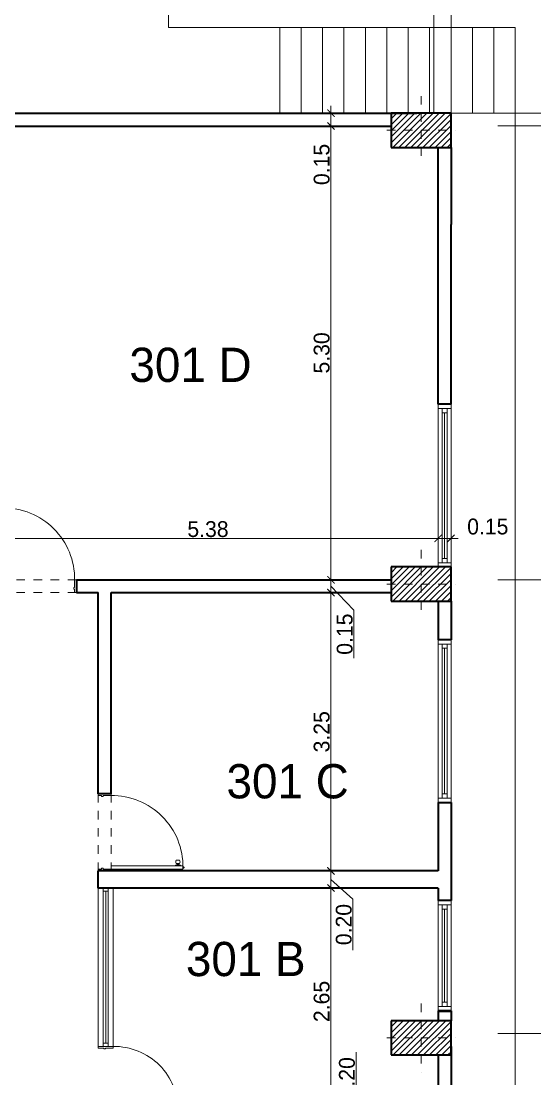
# Model space of a CAD drawing. Header units: millimetres. Extents: x 174 to 282, y -3 to 63.
# Drawn here: x 237.34 to 243.34, y 40.89 to 53.24 of the extents above; entities that cross this region are included whole.
import ezdxf
from ezdxf.enums import TextEntityAlignment as Align

# ---------------------------------------------------------------- set-up
doc = ezdxf.new("R2010")
doc.units = ezdxf.units.MM
doc.header["$LTSCALE"] = 0.005
doc.header["$MEASUREMENT"] = 0
doc.linetypes.add('ACAD_ISO02W100', pattern=[15, 12, -3])
doc.linetypes.add('ACAD_ISO10W100', pattern=[18, 12, -3, 0, -3])
for name, color, linetype, lineweight in [('Aux', 1, 'Continuous', 9), ('columna', 6, 'Continuous', 40), ('cotas', 1, 'Continuous', 15), ('ejes', 1, 'ACAD_ISO10W100', 9), ('EJES-REALES', 11, 'Continuous', 5), ('Hatch', 11, 'Continuous', 9), ('mur', 5, 'Continuous', 50), ('muro', 5, 'Continuous', 40), ('proy', 1, 'ACAD_ISO02W100', 9), ('pu-ven', 2, 'Continuous', 20), ('reforzamiento', 5, 'ACAD_ISO10W100', 40)]:
    doc.layers.add(name, color=color, linetype=linetype, lineweight=lineweight)
doc.layers.add('text', color=1, linetype='Continuous')
doc.styles.get("Standard").update_dxf_attribs({"font": 'ERASMD.TTF', "height": 0.185})
doc.dimstyles.get("Standard").update_dxf_attribs({"dimtxt": 0.15, "dimasz": 0.085, "dimexe": 0.07, "dimexo": 0.4, "dimgap": 0.015, "dimtad": 1, "dimzin": 1, "dimdsep": 46, "dimtxsty": 'Standard', "dimblk": 'ARCHTICK', "dimcen": 0, "dimclrd": 256, "dimclre": 256, "dimclrt": 2, "dimadec": 0, "dimazin": 0, "dimtfac": 1, "dimtix": 1, "dimtmove": 0, "dimatfit": 0, "dimfxl": 1, "dimlwd": -1, "dimlwe": -1, "dimarcsym": 0})

# ---------------------------------------------------------------- blocks, each defined once
blk = doc.blocks.new('pu80-15')
at = {"layer": 'Aux'}
for p, q in [((0.938, 0.045), (0.94, 0.045)), ((0.938, 0.035), (0.948, 0.035))]:
    blk.add_line(p, q, dxfattribs=at)
for points in [[(0.906, 0.065), (0.886, 0.075), (0.866, 0.075), (0.846, 0.065)], [(0.906, 0.06), (0.906, 0.065), (0.846, 0.065), (0.846, 0.06)], [(0.886, 0.075), (0.886, 0.085), (0.866, 0.085), (0.866, 0.075)], [(0.935, 0.025), (0.938, 0.025), (0.938, 0.055), (0.935, 0.055)]]:
    blk.add_lwpolyline(points, dxfattribs=at)
blk.add_lwpolyline([(0.938, 0.035), (0.948, 0.035, 0.457422), (0.94, 0.045), (0.938, 0.045)], format="xyb", dxfattribs=at)
blk.add_circle((0.178, 0.018), 0.0025, dxfattribs=at)
for centre, radius, start, end in [((0.185, 0.05), 0.75, 359.2361, 90.7639), ((0.939, 0.037), 0.00846, 349.499, 87.8206)]:
    blk.add_arc(centre, radius, start, end, dxfattribs=at)
at = {"layer": 'pu-ven'}
for points in [[(0.175, 0.8), (0, 0.8), (0, 0.78), (0.065, 0.78), (0.065, 0.77), (0.085, 0.77), (0.085, 0.78), (0.175, 0.78)], [(0.175, 0), (0, 0), (0, 0.02), (0.09, 0.02), (0.09, 0.03), (0.11, 0.03), (0.11, 0.02), (0.175, 0.02)], [(0.175, 0.02), (0.935, 0.02), (0.935, 0.06), (0.175, 0.06)]]:
    blk.add_lwpolyline(points, close=True, dxfattribs=at)
blk = doc.blocks.new('pu-90-15')
at = {"layer": 'Aux'}
for p, q in [((0.035, 0.992), (0.035, 1.002)), ((0.045, 0.992), (0.045, 0.994))]:
    blk.add_line(p, q, dxfattribs=at)
for points in [[(0.025, 0.99), (0.025, 0.992), (0.055, 0.992), (0.055, 0.99)], [(0.06, 0.961), (0.065, 0.961), (0.065, 0.901), (0.06, 0.901)], [(0.065, 0.961), (0.075, 0.941), (0.075, 0.921), (0.065, 0.901)], [(0.075, 0.941), (0.085, 0.941), (0.085, 0.921), (0.075, 0.921)]]:
    blk.add_lwpolyline(points, dxfattribs=at)
for points in [[(0.035, 0.992), (0.035, 1.002, -0.457422), (0.045, 0.994), (0.045, 0.992)], [(0.085, 0.951), (0.085, 0.911, 0.25), (0.125, 0.911), (0.125, 0.951, 0.25), (0.085, 0.951, 1)]]:
    blk.add_lwpolyline(points, format="xyb", dxfattribs=at)
blk.add_circle((0.017, 0.153), 0.0025, dxfattribs=at)
for centre, radius, start, end in [((0.037, 0.994), 0.00846, 2.1794, 100.501), ((0.05, 0.16), 0.83, 359.2361, 90.7639)]:
    blk.add_arc(centre, radius, start, end, dxfattribs=at)
at = {"layer": 'proy'}
blk.add_line((0, 0), (0.9, 0), dxfattribs=at)
blk.add_lwpolyline([(0.9, 0.15), (0.9, 0), (0, 0), (0, 0.15)], close=True, dxfattribs=at)
at = {"layer": 'pu-ven'}
for points in [[(0.02, 0.15), (0.02, 0.99), (0.06, 0.99), (0.06, 0.15)], [(0, 0.15), (0, 0), (0.02, 0), (0.02, 0.04), (0.03, 0.04), (0.03, 0.06), (0.02, 0.06), (0.02, 0.15)], [(0.9, 0.15), (0.9, 0), (0.88, 0), (0.88, 0.04), (0.87, 0.04), (0.87, 0.06), (0.88, 0.06), (0.88, 0.15)]]:
    blk.add_lwpolyline(points, close=True, dxfattribs=at)
blk = doc.blocks.new('_ArchTick')
at = {"color": 0, "linetype": 'ByBlock', "const_width": 0.15}
blk.add_lwpolyline([(-0.5, -0.5), (0.5, 0.5)], dxfattribs=at)
blk = doc.blocks.new('*D38')
at = {"layer": 'cotas', "transparency": 16777216}
for p, q in [((236.836, 47.204), (242.211, 47.204)), ((242.211, 47.296), (242.211, 47.134)), ((236.836, 47.093), (236.836, 47.134))]:
    blk.add_line(p, q, dxfattribs=at)
at = {"layer": 'Defpoints', "color": 0, "transparency": 16777216}
for p in [(242.211, 47.696), (236.836, 47.493), (242.211, 47.204)]:
    blk.add_point(p, dxfattribs=at)
at = {"layer": 'cotas', "transparency": 16777216, "xscale": 0.085, "yscale": 0.085, "zscale": 0.085, "rotation": 180}
blk.add_blockref('_ArchTick', (236.836, 47.204), dxfattribs=at)
at = {"layer": 'cotas', "transparency": 16777216, "xscale": 0.085, "yscale": 0.085, "zscale": 0.085}
blk.add_blockref('_ArchTick', (242.211, 47.204), dxfattribs=at)
at = {"layer": 'cotas', "color": 2, "transparency": 16777216, "insert": (239.523, 47.311), "char_height": 0.185, "attachment_point": 5}
blk.add_mtext('5.38', dxfattribs=at)
blk = doc.blocks.new('*D39')
at = {"layer": 'cotas', "transparency": 16777216}
for p, q in [((242.211, 47.204), (242.126, 47.204)), ((242.211, 47.296), (242.211, 47.134)), ((242.211, 47.204), (242.361, 47.204)), ((242.361, 47.296), (242.361, 47.134)), ((242.361, 47.204), (242.446, 47.204))]:
    blk.add_line(p, q, dxfattribs=at)
at = {"layer": 'Defpoints', "color": 0, "transparency": 16777216}
for p in [(242.211, 47.696), (242.361, 47.696), (242.361, 47.204)]:
    blk.add_point(p, dxfattribs=at)
at = {"layer": 'cotas', "transparency": 16777216, "xscale": 0.085, "yscale": 0.085, "zscale": 0.085}
blk.add_blockref('_ArchTick', (242.211, 47.204), dxfattribs=at)
at = {"layer": 'cotas', "transparency": 16777216, "xscale": 0.085, "yscale": 0.085, "zscale": 0.085, "rotation": 180}
blk.add_blockref('_ArchTick', (242.361, 47.204), dxfattribs=at)
at = {"layer": 'cotas', "color": 2, "transparency": 16777216, "insert": (242.79, 47.341), "char_height": 0.185, "attachment_point": 5}
blk.add_mtext('0.15', dxfattribs=at)
blk = doc.blocks.new('*D122')
at = {"layer": 'cotas', "transparency": 16777216}
for p, q in [((240.761, 52.17), (241.029, 52.17)), ((240.959, 52.17), (240.959, 52.255)), ((240.959, 52.17), (240.959, 52.02)), ((240.761, 52.02), (241.029, 52.02)), ((240.959, 52.02), (240.959, 51.291))]:
    blk.add_line(p, q, dxfattribs=at)
at = {"layer": 'Defpoints', "color": 0, "transparency": 16777216}
for p in [(240.361, 52.17), (240.361, 52.02), (240.959, 52.02)]:
    blk.add_point(p, dxfattribs=at)
at = {"layer": 'cotas', "transparency": 16777216, "xscale": 0.085, "yscale": 0.085, "zscale": 0.085}
for p, rotation in [((240.959, 52.17), 270), ((240.959, 52.02), 90)]:
    blk.add_blockref('_ArchTick', p, dxfattribs=dict(at, rotation=rotation))
at = {"layer": 'cotas', "color": 2, "transparency": 16777216, "insert": (240.851, 51.571), "char_height": 0.185, "attachment_point": 5, "rotation": 90}
blk.add_mtext('0.15', dxfattribs=at)
blk = doc.blocks.new('*D123')
at = {"layer": 'cotas', "transparency": 16777216}
for p, q in [((240.761, 52.02), (241.029, 52.02)), ((240.959, 52.02), (240.959, 46.72)), ((240.967, 46.72), (241.029, 46.72))]:
    blk.add_line(p, q, dxfattribs=at)
at = {"layer": 'Defpoints', "color": 0, "transparency": 16777216}
for p in [(240.361, 52.02), (240.567, 46.72), (240.959, 46.72)]:
    blk.add_point(p, dxfattribs=at)
at = {"layer": 'cotas', "transparency": 16777216, "xscale": 0.085, "yscale": 0.085, "zscale": 0.085}
for p, rotation in [((240.959, 52.02), 90), ((240.959, 46.72), 270)]:
    blk.add_blockref('_ArchTick', p, dxfattribs=dict(at, rotation=rotation))
at = {"layer": 'cotas', "color": 2, "transparency": 16777216, "insert": (240.851, 49.37), "char_height": 0.185, "attachment_point": 5, "rotation": 90}
blk.add_mtext('5.30', dxfattribs=at)
blk = doc.blocks.new('*D124')
at = {"layer": 'cotas', "transparency": 16777216}
for p, q in [((240.959, 46.72), (240.959, 46.805)), ((240.959, 46.72), (240.959, 46.57)), ((240.959, 46.72), (240.959, 46.57)), ((240.967, 46.72), (241.029, 46.72)), ((240.959, 46.645), (241.227, 46.365)), ((240.959, 46.57), (240.959, 46.485)), ((240.967, 46.57), (241.029, 46.57)), ((241.227, 46.365), (241.227, 45.806))]:
    blk.add_line(p, q, dxfattribs=at)
at = {"layer": 'Defpoints', "color": 0, "transparency": 16777216}
for p in [(240.567, 46.72), (240.567, 46.57), (240.959, 46.57)]:
    blk.add_point(p, dxfattribs=at)
at = {"layer": 'cotas', "transparency": 16777216, "xscale": 0.085, "yscale": 0.085, "zscale": 0.085}
for p, rotation in [((240.959, 46.72), 270), ((240.959, 46.57), 90)]:
    blk.add_blockref('_ArchTick', p, dxfattribs=dict(at, rotation=rotation))
at = {"layer": 'cotas', "color": 2, "transparency": 16777216, "insert": (241.12, 46.085), "char_height": 0.185, "attachment_point": 5, "rotation": 90}
blk.add_mtext('0.15', dxfattribs=at)
blk = doc.blocks.new('*D125')
at = {"layer": 'cotas', "transparency": 16777216}
for p, q in [((240.959, 46.57), (240.959, 43.32)), ((240.967, 46.57), (241.029, 46.57)), ((240.967, 43.32), (241.029, 43.32))]:
    blk.add_line(p, q, dxfattribs=at)
at = {"layer": 'Defpoints', "color": 0, "transparency": 16777216}
for p in [(240.567, 46.57), (240.567, 43.32), (240.959, 43.32)]:
    blk.add_point(p, dxfattribs=at)
at = {"layer": 'cotas', "transparency": 16777216, "xscale": 0.085, "yscale": 0.085, "zscale": 0.085}
for p, rotation in [((240.959, 46.57), 90), ((240.959, 43.32), 270)]:
    blk.add_blockref('_ArchTick', p, dxfattribs=dict(at, rotation=rotation))
at = {"layer": 'cotas', "color": 2, "transparency": 16777216, "insert": (240.851, 44.945), "char_height": 0.185, "attachment_point": 5, "rotation": 90}
blk.add_mtext('3.25', dxfattribs=at)
blk = doc.blocks.new('*D126')
at = {"layer": 'cotas', "transparency": 16777216}
for p, q in [((240.959, 43.32), (240.959, 43.405)), ((240.959, 43.32), (240.959, 43.12)), ((240.959, 43.32), (240.959, 43.12)), ((240.967, 43.32), (241.029, 43.32)), ((240.959, 43.22), (241.216, 42.99)), ((240.959, 43.12), (240.959, 43.035)), ((240.967, 43.12), (241.029, 43.12)), ((241.216, 42.99), (241.216, 42.396))]:
    blk.add_line(p, q, dxfattribs=at)
at = {"layer": 'Defpoints', "color": 0, "transparency": 16777216}
for p in [(240.567, 43.32), (240.567, 43.12), (240.959, 43.12)]:
    blk.add_point(p, dxfattribs=at)
at = {"layer": 'cotas', "transparency": 16777216, "xscale": 0.085, "yscale": 0.085, "zscale": 0.085}
for p, rotation in [((240.959, 43.32), 270), ((240.959, 43.12), 90)]:
    blk.add_blockref('_ArchTick', p, dxfattribs=dict(at, rotation=rotation))
at = {"layer": 'cotas', "color": 2, "transparency": 16777216, "insert": (241.109, 42.693), "char_height": 0.185, "attachment_point": 5, "rotation": 90}
blk.add_mtext('0.20', dxfattribs=at)
blk = doc.blocks.new('*D127')
at = {"layer": 'cotas', "transparency": 16777216}
for p, q in [((240.959, 43.12), (240.959, 40.47)), ((240.967, 43.12), (241.029, 43.12)), ((241.046, 40.47), (241.029, 40.47))]:
    blk.add_line(p, q, dxfattribs=at)
at = {"layer": 'Defpoints', "color": 0, "transparency": 16777216}
for p in [(240.567, 43.12), (240.646, 40.47), (240.959, 40.47)]:
    blk.add_point(p, dxfattribs=at)
at = {"layer": 'cotas', "transparency": 16777216, "xscale": 0.085, "yscale": 0.085, "zscale": 0.085}
for p, rotation in [((240.959, 43.12), 90), ((240.959, 40.47), 270)]:
    blk.add_blockref('_ArchTick', p, dxfattribs=dict(at, rotation=rotation))
at = {"layer": 'cotas', "color": 2, "transparency": 16777216, "insert": (240.851, 41.795), "char_height": 0.185, "attachment_point": 5, "rotation": 90}
blk.add_mtext('2.65', dxfattribs=at)
blk = doc.blocks.new('*D128')
at = {"layer": 'cotas', "transparency": 16777216}
for p, q in [((241.253, 40.607), (241.253, 41.201)), ((240.959, 40.37), (241.253, 40.607)), ((240.959, 40.47), (240.959, 40.555)), ((240.959, 40.47), (240.959, 40.27)), ((240.959, 40.47), (240.959, 40.27)), ((241.046, 40.47), (241.029, 40.47)), ((240.959, 40.27), (240.959, 40.185)), ((241.046, 40.27), (241.029, 40.27))]:
    blk.add_line(p, q, dxfattribs=at)
at = {"layer": 'Defpoints', "color": 0, "transparency": 16777216}
for p in [(240.646, 40.47), (240.646, 40.27), (240.959, 40.27)]:
    blk.add_point(p, dxfattribs=at)
at = {"layer": 'cotas', "transparency": 16777216, "xscale": 0.085, "yscale": 0.085, "zscale": 0.085}
for p, rotation in [((240.959, 40.47), 270), ((240.959, 40.27), 90)]:
    blk.add_blockref('_ArchTick', p, dxfattribs=dict(at, rotation=rotation))
at = {"layer": 'cotas', "color": 2, "transparency": 16777216, "insert": (241.146, 40.904), "char_height": 0.185, "attachment_point": 5, "rotation": 90}
blk.add_mtext('0.20', dxfattribs=at)
blk = doc.blocks.new('*D166')
at = {"layer": 'cotas', "transparency": 16777216}
for p, q in [((242.911, 52.171), (244.934, 52.171)), ((244.864, 34.571), (244.864, 52.171)), ((242.911, 34.571), (244.934, 34.571))]:
    blk.add_line(p, q, dxfattribs=at)
at = {"layer": 'Defpoints', "color": 0, "transparency": 16777216}
for p in [(242.511, 52.171), (244.864, 52.171), (242.511, 34.571)]:
    blk.add_point(p, dxfattribs=at)
at = {"layer": 'cotas', "transparency": 16777216, "xscale": 0.085, "yscale": 0.085, "zscale": 0.085}
for p, rotation in [((244.864, 52.171), 90), ((244.864, 34.571), 270)]:
    blk.add_blockref('_ArchTick', p, dxfattribs=dict(at, rotation=rotation))
at = {"layer": 'cotas', "color": 2, "transparency": 16777216, "insert": (244.756, 43.371), "char_height": 0.185, "attachment_point": 5, "rotation": 90}
blk.add_mtext('17.60', dxfattribs=at)

msp = doc.modelspace()

# ---------------------------------------------------------------- hatches: boundary and pattern name
at = {"layer": 'Hatch'}
h = msp.add_hatch(dxfattribs=at)
h.set_pattern_fill('ANSI31', color=256, scale=0.4, style=0)
h.set_pattern_definition([(45, (676.075447, -492.116687), (-0.035355339, 0.035355339), [])])
h.paths.add_polyline_path([(237.036, 52.17), (236.586, 52.17), (236.586, 51.87), (237.036, 51.87)])
h.paths.add_polyline_path([(237.036, 46.87), (236.586, 46.87), (236.586, 46.57), (237.036, 46.57)])
h.paths.add_polyline_path([(236.961, 43.37), (236.661, 43.37), (236.661, 43.07), (236.961, 43.07)])
h.paths.add_polyline_path([(237.036, 41.57), (236.586, 41.57), (236.586, 41.27), (237.036, 41.27)])
h.paths.add_polyline_path([(237.036, 38.37), (236.586, 38.37), (236.586, 38.07), (237.036, 38.07)])
h.paths.add_polyline_path([(237.036, 34.87), (236.586, 34.87), (236.586, 34.57), (237.036, 34.57)])
h.paths.add_polyline_path([(242.361, 34.97), (241.661, 34.97), (241.661, 34.57), (242.361, 34.57)])
h.paths.add_polyline_path([(242.361, 38.37), (241.661, 38.37), (241.661, 37.97), (242.361, 37.97)])
h.paths.add_polyline_path([(242.361, 41.57), (241.661, 41.57), (241.661, 41.17), (242.361, 41.17)])
h.paths.add_polyline_path([(242.361, 46.87), (241.661, 46.87), (241.661, 46.47), (242.361, 46.47)])
h.paths.add_polyline_path([(242.361, 52.17), (241.661, 52.17), (241.661, 51.77), (242.361, 51.77)])
h = msp.add_hatch(dxfattribs=at)
h.set_pattern_fill('NET', color=256, scale=6, style=0)
h.set_pattern_definition([(0, (676.07545, -492.1167), (0, 0.75), []), (90, (676.07545, -492.1167), (-0.75, 5e-17), [])])
h.paths.add_polyline_path([(236.586, 41.22), (236.536, 41.22), (236.536, 41.62), (236.706, 41.62), (236.706, 43.07), (236.661, 43.07), (232.861, 43.07), (232.861, 41.53), (232.884, 41.53), (232.884, 41.21), (232.239, 41.21), (232.239, 41.245), (231.359, 41.245), (231.349, 41.245), (228.879, 41.245), (227.979, 41.245), (226.079, 41.245), (225.179, 41.245), (224.004, 41.245), (224.004, 41.21), (223.379, 41.21), (223.379, 41.53), (223.541, 41.53), (223.541, 43.07), (223.391, 43.07), (219.091, 43.07), (219.091, 41.53), (219.104, 41.53), (219.104, 41.21), (218.479, 41.21), (213.018, 41.21), (212.118, 41.21), (211.378, 41.21), (211.378, 41.53), (211.676, 41.53), (211.676, 43.07), (211.601, 43.07), (207.301, 43.07), (207.151, 43.07), (207.151, 42.82), (207.151, 42.17), (207.151, 41.545), (207.376, 41.545), (207.376, 41.195), (207.351, 41.195), (207.351, 39.35), (207.351, 39.35), (207.351, 38.47), (207.376, 38.47), (207.376, 38.12), (207.351, 38.12), (207.351, 35.775), (207.351, 35.775), (207.351, 34.895), (207.376, 34.895), (207.376, 34.525), (207.351, 34.525), (207.351, 33.645), (207.351, 33.645), (207.351, 29.195), (207.376, 29.195), (207.376, 28.845), (206.926, 28.845), (206.926, 28.845), (200.226, 28.845), (200.226, 28.818), (199.676, 28.818), (199.676, 28.86), (195.806, 28.86), (195.806, 28.82), (195.481, 28.82), (195.481, 28.8), (195.441, 28.8), (195.441, 28.79), (195.431, 28.79), (195.431, 27.95), (195.441, 27.95), (195.441, 27.94), (195.481, 27.94), (195.481, 27.92), (195.481, 26.89), (199.176, 26.89), (199.196, 26.89), (199.196, 26.8), (199.206, 26.8), (199.206, 26.79), (200.046, 26.79), (200.046, 26.8), (200.056, 26.8), (200.056, 26.89), (204.491, 26.89), (204.511, 26.89), (204.511, 26.8), (204.521, 26.8), (204.521, 26.79), (205.361, 26.79), (205.361, 26.8), (205.371, 26.8), (205.371, 26.89), (205.391, 26.89), (205.541, 26.89), (207.376, 26.89), (207.376, 26.74), (207.376, 25.9), (207.376, 25.88), (207.376, 24.795), (207.376, 24.445), (207.376, 21.87), (207.376, 20.97), (209.961, 20.97), (210.141, 20.97), (211.021, 20.97), (211.041, 20.97), (215.666, 20.97), (215.686, 20.97), (216.566, 20.97), (217.666, 20.97), (220.811, 20.97), (220.991, 20.97), (221.871, 20.97), (222.341, 20.97), (222.341, 21.395), (222.341, 23.995), (222.341, 24.42), (221.841, 24.42), (221.841, 24.67), (221.099, 24.67), (219.559, 24.67), (219.039, 24.67), (219.039, 24.47), (218.569, 24.47), (217.639, 24.47), (211.693, 24.47), (211.693, 24.27), (211.253, 24.27), (211.253, 24.62), (211.143, 24.62), (209.448, 24.62), (209.448, 24.575), (211.024, 24.575), (211.024, 24.515), (209.448, 24.515), (209.448, 24.62), (209.386, 24.62), (209.386, 24.47), (209.099, 24.47), (209.099, 29.22), (211.249, 29.22), (211.524, 29.22), (211.524, 30.12), (211.524, 33.455), (211.524, 34.355), (209.099, 34.355), (209.099, 38.37), (209.587, 38.37), (210.595, 38.37), (211.274, 38.37), (211.674, 38.37), (214.072, 38.37), (214.222, 38.37), (218.163, 38.37), (218.441, 38.37), (218.441, 38.47), (219.141, 38.47), (219.141, 38.37), (222.341, 38.37), (222.341, 38.22), (219.141, 38.22), (219.141, 38.07), (219.139, 38.07), (219.139, 36.57), (223.141, 36.57), (223.141, 38.37), (223.341, 38.37), (223.341, 38.47), (224.041, 38.47), (224.041, 38.37), (225.101, 38.37), (225.101, 38.27), (225.801, 38.27), (225.801, 38.37), (225.941, 38.37), (225.941, 38.17), (227.041, 38.17), (227.041, 38.673, -2.414214), (227.066, 38.698, -0.414214), (227.041, 38.673), (227.041, 38.17), (228.181, 38.17), (228.241, 38.17), (228.241, 38.12), (230.441, 38.12), (230.441, 38.37), (230.641, 38.37), (230.641, 38.27), (231.341, 38.27), (231.341, 38.37), (232.486, 38.37), (232.486, 38.47), (233.186, 38.47), (233.186, 38.07), (233.136, 38.07), (233.136, 36.52), (236.611, 36.52), (236.611, 36.77), (236.949, 36.77), (237.629, 36.77), (238.086, 36.77), (238.766, 36.77), (238.911, 36.77), (238.911, 38.07), (237.086, 38.07), (237.086, 38.02), (236.536, 38.02), (236.536, 38.42), (236.586, 38.42), (236.586, 39.41), (236.586, 40.14)])

# ---------------------------------------------------------------- linework, layer by layer
at = {"layer": 'Aux'}
for p, q in [((242.161, 52.17), (242.161, 59.302)), ((242.361, 52.17), (242.361, 59.359)), ((239.061, 53.17), (239.061, 57.92)), ((242.361, 57.92), (242.361, 52.17)), ((239.061, 53.17), (242.361, 53.17)), ((240.361, 52.17), (240.361, 53.17)), ((240.611, 52.17), (240.611, 53.17)), ((240.861, 52.17), (240.861, 53.17)), ((241.111, 52.17), (241.111, 53.17)), ((241.361, 52.17), (241.361, 53.17)), ((241.611, 52.17), (241.611, 53.17)), ((241.861, 52.17), (241.861, 53.17)), ((242.111, 52.17), (242.111, 53.17)), ((242.361, 52.17), (242.361, 53.17)), ((242.361, 53.17), (243.111, 53.17)), ((242.611, 52.17), (242.611, 53.17)), ((242.861, 52.17), (242.861, 53.17)), ((243.111, 52.17), (243.111, 53.17)), ((243.111, 53.17), (243.111, 34.57)), ((242.361, 52.17), (243.111, 52.17)), ((242.361, 52.17), (243.111, 52.17)), ((243.111, 52.17), (243.111, 34.57)), ((238.299, 43.084), (238.299, 41.306)), ((238.359, 43.084), (238.359, 41.306)), ((242.256, 41.736), (242.256, 42.923)), ((242.316, 41.736), (242.316, 42.923))]:
    msp.add_line(p, q, dxfattribs=at)
at = {"layer": 'Aux', "linetype": 'ByBlock'}
for p, q in [((242.361, 52.17), (242.361, 59.359)), ((242.256, 46.92), (242.256, 48.72)), ((242.316, 46.92), (242.316, 48.72)), ((242.256, 44.17), (242.256, 45.97)), ((242.316, 44.17), (242.316, 45.97))]:
    msp.add_line(p, q, dxfattribs=at)
at = {"layer": 'columna'}
for p, q in [((242.361, 52.17), (241.661, 52.17)), ((241.661, 52.17), (241.661, 51.77)), ((242.361, 51.77), (242.361, 52.17)), ((241.661, 51.77), (242.361, 51.77)), ((242.361, 46.87), (241.661, 46.87)), ((241.661, 46.87), (241.661, 46.47)), ((242.361, 46.47), (242.361, 46.87)), ((241.661, 46.47), (242.361, 46.47)), ((242.361, 41.57), (241.661, 41.57)), ((241.661, 41.57), (241.661, 41.17)), ((242.361, 41.17), (242.361, 41.57)), ((241.661, 41.17), (242.361, 41.17))]:
    msp.add_line(p, q, dxfattribs=at)
at = {"layer": 'ejes'}
for p, q in [((242.011, 52.37), (242.011, 51.57)), ((241.611, 51.97), (242.411, 51.97)), ((242.011, 47.07), (242.011, 46.27)), ((241.611, 46.67), (242.411, 46.67)), ((242.011, 41.77), (242.011, 40.97)), ((241.611, 41.37), (242.411, 41.37))]:
    msp.add_line(p, q, dxfattribs=at)
at = {"layer": 'EJES-REALES', "ltscale": 3}
for p, q in [((245.769, 52.021), (242.909, 52.021)), ((245.769, 46.721), (242.909, 46.721)), ((245.769, 41.42), (242.909, 41.42))]:
    msp.add_line(p, q, dxfattribs=at)
at = {"layer": 'mur'}
msp.add_line((242.211, 41.686), (242.361, 41.686), dxfattribs=at)
at = {"layer": 'muro', "linetype": 'ByBlock'}
for p, q in [((237.036, 52.17), (241.961, 52.17)), ((237.036, 52.02), (241.661, 52.02)), ((242.211, 48.77), (242.211, 51.77)), ((242.361, 48.77), (242.361, 50.87)), ((237.986, 46.72), (241.661, 46.72)), ((237.986, 46.57), (238.241, 46.57)), ((238.391, 46.57), (241.661, 46.57)), ((242.211, 46.47), (242.211, 46.02)), ((242.361, 46.47), (242.361, 46.02)), ((242.211, 44.12), (242.211, 43.32)), ((242.211, 44.12), (242.361, 44.12)), ((242.361, 44.12), (242.361, 42.973)), ((242.211, 43.12), (242.211, 42.973)), ((242.211, 41.686), (242.211, 41.57)), ((242.361, 41.686), (242.361, 41.57)), ((242.361, 41.27), (242.361, 38.37)), ((242.211, 41.17), (242.211, 40.47))]:
    msp.add_line(p, q, dxfattribs=at)
at = {"layer": 'muro'}
for p, q in [((242.361, 48.77), (242.211, 48.77)), ((237.986, 46.72), (237.986, 46.57)), ((238.241, 44.22), (238.241, 46.57)), ((238.391, 44.22), (238.391, 46.57)), ((242.361, 46.02), (242.211, 46.02)), ((238.391, 44.22), (238.241, 44.22)), ((242.211, 43.32), (238.241, 43.32)), ((242.211, 43.12), (238.241, 43.12)), ((242.361, 42.973), (242.211, 42.973))]:
    msp.add_line(p, q, dxfattribs=at)
msp.add_lwpolyline([(238.241, 43.12), (238.241, 43.32)], dxfattribs=at)
at = {"layer": 'pu-ven', "linetype": 'ByBlock'}
for p, q in [((242.211, 46.87), (242.211, 48.77)), ((242.211, 48.72), (242.361, 48.72)), ((242.361, 46.87), (242.361, 48.77)), ((242.256, 48.67), (242.316, 48.67)), ((242.286, 46.97), (242.286, 48.67)), ((242.256, 46.97), (242.316, 46.97)), ((242.211, 46.92), (242.361, 46.92)), ((242.211, 44.12), (242.211, 46.02)), ((242.211, 45.97), (242.361, 45.97)), ((242.361, 44.12), (242.361, 46.02)), ((242.256, 45.92), (242.316, 45.92)), ((242.286, 44.22), (242.286, 45.92)), ((242.211, 44.17), (242.361, 44.17)), ((242.256, 44.22), (242.316, 44.22))]:
    msp.add_line(p, q, dxfattribs=at)
at = {"layer": 'pu-ven'}
for p, q in [((238.241, 41.27), (238.241, 43.12)), ((238.299, 43.12), (238.299, 43.084)), ((238.359, 43.12), (238.359, 43.084)), ((238.416, 41.27), (238.416, 43.12)), ((238.359, 43.084), (238.299, 43.084)), ((238.329, 43.084), (238.329, 41.306)), ((242.211, 41.686), (242.211, 42.973)), ((242.361, 42.923), (242.211, 42.923)), ((242.316, 42.873), (242.256, 42.873)), ((242.285, 41.786), (242.285, 42.873)), ((242.361, 41.686), (242.361, 42.973)), ((242.316, 41.786), (242.256, 41.786)), ((242.361, 41.736), (242.211, 41.736)), ((238.416, 41.27), (238.241, 41.27)), ((238.299, 41.306), (238.359, 41.306)), ((238.299, 41.306), (238.299, 41.27)), ((238.359, 41.306), (238.359, 41.27))]:
    msp.add_line(p, q, dxfattribs=at)
at = {"layer": 'reforzamiento', "linetype": 'ByBlock'}
msp.add_line((242.361, 51.77), (242.361, 50.87), dxfattribs=at)

# ---------------------------------------------------------------- block references
at = {"layer": 'Hatch'}
msp.add_blockref('pu80-15', (238.241, 40.47), dxfattribs=at)
at = {"layer": 'pu-ven'}
msp.add_blockref('pu-90-15', (237.086, 46.57), dxfattribs=at)
at = {"layer": 'pu-ven', "xscale": -1, "rotation": 270}
msp.add_blockref('pu-90-15', (238.241, 43.32), dxfattribs=at)

# ---------------------------------------------------------------- texts
at = {"layer": 'text'}
for s, p in [('301 D', (239.319, 49.031)), ('301 C', (240.453, 44.167)), ('301 B', (239.964, 42.091))]:
    msp.add_text(s, height=0.4, dxfattribs=at).set_placement(p, align=Align.CENTER)

# ---------------------------------------------------------------- dimensions: what is measured, and where the dimension line sits
at = {"layer": 'cotas'}
dim = msp.add_linear_dim(base=(240.959, 52.02), p1=(240.361, 52.17), p2=(240.361, 52.02), angle=90, dimstyle='Standard', dxfattribs=at)
dim.commit()
dim.dimension.update_dxf_attribs({"geometry": '*D122', "text_midpoint": (240.959, 51.571), "dimtype": 160})
dim = msp.add_linear_dim(base=(244.864, 52.171), p1=(242.511, 34.571), p2=(242.511, 52.171), angle=90, dimstyle='Standard', dxfattribs=at)
dim.commit()
dim.dimension.update_dxf_attribs({"geometry": '*D166', "text_midpoint": (244.756, 43.371)})
for base, p1, p2, picture, middle in [((240.959, 46.72), (240.361, 52.02), (240.567, 46.72), '*D123', (240.851, 49.37)), ((240.959, 43.32), (240.567, 46.57), (240.567, 43.32), '*D125', (240.851, 44.945)), ((240.959, 40.47), (240.567, 43.12), (240.646, 40.47), '*D127', (240.851, 41.795))]:
    dim = msp.add_linear_dim(base=base, p1=p1, p2=p2, angle=90, dimstyle='Standard', override={"dimtmove": 1}, dxfattribs=at)
    dim.commit()
    dim.dimension.update_dxf_attribs({"geometry": picture, "text_midpoint": middle})
dim = msp.add_linear_dim(base=(242.2111, 47.2039), p1=(236.8357, 47.4927), p2=(242.2111, 47.6964), dimstyle='Standard', override={"dimtmove": 1}, dxfattribs=at)
dim.commit()
dim.dimension.update_dxf_attribs({"geometry": '*D38', "text_midpoint": (239.5234, 47.3114)})
dim = msp.add_linear_dim(base=(242.361, 47.204), p1=(242.211, 47.696), p2=(242.361, 47.696), dimstyle='Standard', override={"dimtmove": 1}, dxfattribs=at)
dim.commit()
dim.dimension.update_dxf_attribs({"geometry": '*D39', "text_midpoint": (242.79, 47.233), "dimtype": 160})
for base, p1, p2, picture, middle in [((240.959, 46.57), (240.567, 46.72), (240.567, 46.57), '*D124', (241.227, 46.35)), ((240.959, 43.12), (240.567, 43.32), (240.567, 43.12), '*D126', (241.216, 42.975)), ((240.959, 40.27), (240.646, 40.47), (240.646, 40.27), '*D128', (241.253, 40.622))]:
    dim = msp.add_linear_dim(base=base, p1=p1, p2=p2, angle=90, dimstyle='Standard', override={"dimtmove": 1}, dxfattribs=at)
    dim.commit()
    dim.dimension.update_dxf_attribs({"geometry": picture, "text_midpoint": middle, "dimtype": 160})

doc.saveas('drawing.dxf')
